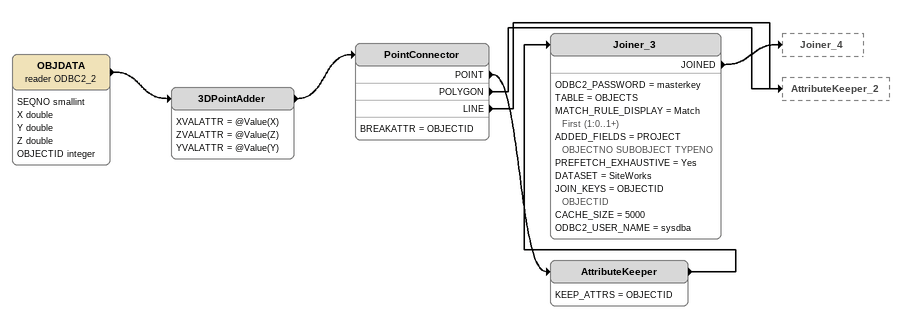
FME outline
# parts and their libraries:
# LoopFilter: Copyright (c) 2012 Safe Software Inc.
OBJDATA (reader ODBC2_2)
    attributes: SEQNO smallint, X double, Y double, Z double, OBJECTID integer
    -> 3DPointAdder
3DPointAdder
    XVALATTR = @Value(X)
    ZVALATTR = @Value(Z)
    YVALATTR = @Value(Y)
    -> PointConnector
PointConnector
    BREAKATTR = OBJECTID
    POINT -> AttributeKeeper
    POLYGON -> AttributeKeeper_2
    LINE -> AttributeKeeper_2
AttributeKeeper
    KEEP_ATTRS = OBJECTID
    -> Joiner_3
Joiner_3
    ODBC2_PASSWORD = masterkey
    TABLE = OBJECTS
    MATCH_RULE_DISPLAY = Match First (1:0..1+)
    ADDED_FIELDS = PROJECT OBJECTNO SUBOBJECT TYPENO
    PREFETCH_EXHAUSTIVE = Yes
    DATASET = SiteWorks
    JOIN_KEYS = OBJECTID OBJECTID
    CACHE_SIZE = 5000
    ODBC2_USER_NAME = sysdba
    JOINED -> Joiner_4
